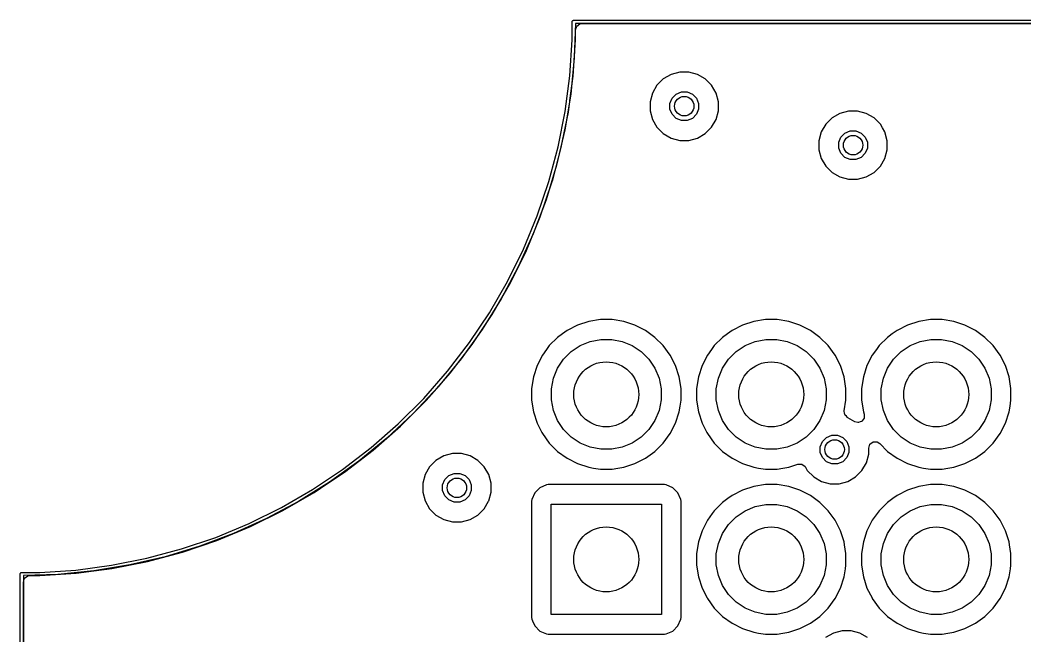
# Model space of a CAD drawing. Extents: x 89 to 178, y -115 to -57.
# Drawn here: x 88.97 to 104.45, y -66.45 to -56.97 of the extents above; entities that cross this region are included whole.
import ezdxf

# ---------------------------------------------------------------- set-up
doc = ezdxf.new("R2010")
doc.units = 0
doc.layers.add('BLACK', color=7, linetype='CONTINUOUS')

msp = doc.modelspace()

# ---------------------------------------------------------------- linework, layer by layer
at = {"layer": 'BLACK', "linetype": 'CONTINUOUS'}
for p, q in [((97.475, -57), (97.476903, -56.994143)), ((97.475, -57.277443), (97.475, -57)), ((97.476903, -56.990433), (97.478689, -56.988646)), ((97.476903, -56.994143), (97.476903, -56.990433)), ((97.478689, -56.988646), (97.479775, -56.985305)), ((97.479775, -56.985305), (97.488023, -56.979312)), ((97.488023, -56.979312), (97.490433, -56.976903)), ((97.490433, -56.976903), (97.491682, -56.976654)), ((97.491682, -56.976654), (97.492275, -56.976224)), ((97.492275, -56.976224), (97.493847, -56.976224)), ((97.493847, -56.976224), (97.5, -56.975)), ((97.5, -56.975), (169.5, -56.975)), ((97.524182, -57.025), (97.506747, -57.557562)), ((169.47582, -57.025), (97.524182, -57.025)), ((97.5255, -57.1245), (97.544407, -57.066309)), ((97.544407, -57.066309), (97.593907, -57.030345)), ((97.593907, -57.030345), (97.6245, -57.0255)), ((97.6245, -57.0255), (137.901, -57.0255)), ((97.5255, -57.279096), (97.5255, -57.1245)), ((97.438709, -57.83114), (97.475, -57.277443)), ((97.488992, -57.836093), (97.5255, -57.279096)), ((97.506747, -57.557562), (97.452067, -58.112736)), ((97.366282, -58.381279), (97.438709, -57.83114)), ((97.439582, -58.211406), (97.488991, -57.836104)), ((97.488991, -57.836098), (97.488992, -57.836093)), ((97.488991, -57.836104), (97.488991, -57.836098)), ((98.997164, -57.810312), (98.877335, -57.879495)), ((99.130817, -57.7745), (98.997164, -57.810312)), ((99.269183, -57.7745), (99.130817, -57.7745)), ((99.402836, -57.810312), (99.269183, -57.7745)), ((99.522665, -57.879495), (99.402836, -57.810312)), ((98.779495, -57.977335), (98.710312, -58.097164)), ((98.877335, -57.879495), (98.779495, -57.977335)), ((99.620505, -57.977335), (99.522665, -57.879495)), ((99.689688, -58.097164), (99.620505, -57.977335)), ((97.452067, -58.112736), (97.361195, -58.663145)), ((98.710312, -58.097164), (98.6745, -58.230817)), ((99.012919, -58.174997), (99.074997, -58.112919)), ((99.074997, -58.112919), (99.156105, -58.079323)), ((99.156105, -58.079323), (99.243895, -58.079323)), ((99.243895, -58.079323), (99.325003, -58.112919)), ((99.325003, -58.112919), (99.387081, -58.174997)), ((99.7255, -58.230817), (99.689688, -58.097164)), ((97.416134, -58.389509), (97.427361, -58.304228)), ((97.427361, -58.304228), (97.437026, -58.230817)), ((97.437026, -58.230817), (97.439582, -58.211406)), ((98.6745, -58.230817), (98.6745, -58.369183)), ((98.979323, -58.256105), (99.012919, -58.174997)), ((98.979323, -58.343895), (98.979323, -58.256105)), ((99.387081, -58.174997), (99.420677, -58.256105)), ((99.420677, -58.256105), (99.420677, -58.343895)), ((99.7255, -58.369183), (99.7255, -58.230817)), ((97.258029, -58.925502), (97.366282, -58.381279)), ((97.328352, -58.830817), (97.416134, -58.389509)), ((98.6745, -58.369183), (98.710312, -58.502836)), ((99.012919, -58.425003), (98.979323, -58.343895)), ((99.074997, -58.487081), (99.012919, -58.425003)), ((99.387081, -58.425003), (99.325003, -58.487081)), ((99.420677, -58.343895), (99.387081, -58.425003)), ((99.689688, -58.502836), (99.7255, -58.369183)), ((101.597164, -58.410312), (101.477335, -58.479495)), ((101.730817, -58.3745), (101.597164, -58.410312)), ((101.869183, -58.3745), (101.730817, -58.3745)), ((102.002836, -58.410312), (101.869183, -58.3745)), ((102.122665, -58.479495), (102.002836, -58.410312)), ((98.710312, -58.502836), (98.779495, -58.622665)), ((98.779495, -58.622665), (98.877335, -58.720505)), ((99.156105, -58.520677), (99.074997, -58.487081)), ((99.243895, -58.520677), (99.156105, -58.520677)), ((99.325003, -58.487081), (99.243895, -58.520677)), ((99.522665, -58.720505), (99.620505, -58.622665)), ((99.620505, -58.622665), (99.689688, -58.502836)), ((101.379495, -58.577335), (101.310312, -58.697164)), ((101.477335, -58.479495), (101.379495, -58.577335)), ((102.220505, -58.577335), (102.122665, -58.479495)), ((102.251383, -58.630817), (102.220505, -58.577335)), ((102.289688, -58.697164), (102.251383, -58.630817)), ((97.361195, -58.663145), (97.234518, -59.206432)), ((98.877335, -58.720505), (98.997164, -58.789688)), ((99.402836, -58.789688), (99.522665, -58.720505)), ((101.310312, -58.697164), (101.2745, -58.830817)), ((101.579323, -58.856105), (101.612919, -58.774997)), ((101.612919, -58.774997), (101.674997, -58.712919)), ((101.674997, -58.712919), (101.756105, -58.679323)), ((101.756105, -58.679323), (101.843895, -58.679323)), ((101.843895, -58.679323), (101.925003, -58.712919)), ((101.925003, -58.712919), (101.987081, -58.774997)), ((101.987081, -58.774997), (102.020677, -58.856105)), ((102.3255, -58.830817), (102.289688, -58.697164)), ((97.114414, -59.461481), (97.258029, -58.925502)), ((97.174911, -59.430817), (97.307236, -58.936976)), ((97.307236, -58.936976), (97.328352, -58.830817)), ((98.997164, -58.789688), (99.130817, -58.8255)), ((99.130817, -58.8255), (99.130819, -58.8255)), ((99.130819, -58.8255), (99.269181, -58.8255)), ((99.269181, -58.8255), (99.269183, -58.8255)), ((99.269183, -58.8255), (99.402836, -58.789688)), ((101.2745, -58.830817), (101.2745, -58.969183)), ((101.579323, -58.943895), (101.579323, -58.856105)), ((102.020677, -58.856105), (102.020677, -58.943895)), ((102.3255, -58.969183), (102.3255, -58.830817)), ((101.2745, -58.969183), (101.310312, -59.102836)), ((101.612919, -59.025003), (101.579323, -58.943895)), ((101.674997, -59.087081), (101.612919, -59.025003)), ((101.756105, -59.120677), (101.674997, -59.087081)), ((101.925003, -59.087081), (101.843895, -59.120677)), ((101.987081, -59.025003), (101.925003, -59.087081)), ((102.020677, -58.943895), (101.987081, -59.025003)), ((102.289688, -59.102836), (102.3255, -58.969183)), ((97.234518, -59.206432), (97.072579, -59.740271)), ((101.310312, -59.102836), (101.379495, -59.222665)), ((101.379495, -59.222665), (101.477335, -59.320505)), ((101.843895, -59.120677), (101.756105, -59.120677)), ((102.122665, -59.320505), (102.220505, -59.222665)), ((102.220505, -59.222665), (102.289688, -59.102836)), ((101.477335, -59.320505), (101.597164, -59.389688)), ((101.597164, -59.389688), (101.730817, -59.4255)), ((101.869183, -59.4255), (102.002836, -59.389688)), ((102.002836, -59.389688), (102.122665, -59.320505)), ((96.936052, -59.986918), (97.114414, -59.461481)), ((96.98334, -60.004717), (97.162765, -59.476148)), ((97.162765, -59.476148), (97.174911, -59.430817)), ((101.730817, -59.4255), (101.730819, -59.4255)), ((101.730819, -59.4255), (101.869181, -59.4255)), ((101.869181, -59.4255), (101.869183, -59.4255)), ((97.072579, -59.740271), (96.876073, -60.262376)), ((96.723706, -60.499566), (96.936052, -59.986918)), ((96.769729, -60.520419), (96.98334, -60.004717)), ((96.876073, -60.262376), (96.64584, -60.770511)), ((96.478287, -60.997227), (96.723706, -60.499566)), ((96.522847, -61.021046), (96.769729, -60.520419)), ((96.64584, -60.770511), (96.382867, -61.2625)), ((96.200844, -61.477772), (96.478287, -60.997227)), ((96.243752, -61.504454), (96.522847, -61.021046)), ((96.382867, -61.2625), (96.088278, -61.736236)), ((95.892566, -61.939143), (96.200844, -61.477772)), ((95.933637, -61.968574), (96.243752, -61.504454)), ((97.558362, -61.668788), (97.397008, -61.751002)), ((97.730593, -61.612828), (97.558362, -61.668788)), ((97.909451, -61.5845), (97.730593, -61.612828)), ((97.909454, -61.5845), (97.909451, -61.5845)), ((98.090546, -61.5845), (97.909454, -61.5845)), ((98.090549, -61.5845), (98.090546, -61.5845)), ((98.269406, -61.612828), (98.090549, -61.5845)), ((98.441637, -61.668788), (98.269406, -61.612828)), ((98.602991, -61.751002), (98.441637, -61.668788)), ((100.098362, -61.668788), (99.937008, -61.751002)), ((100.270593, -61.612828), (100.098362, -61.668788)), ((100.449451, -61.5845), (100.270593, -61.612828)), ((100.449454, -61.5845), (100.449451, -61.5845)), ((100.630546, -61.5845), (100.449454, -61.5845)), ((100.630549, -61.5845), (100.630546, -61.5845)), ((100.809406, -61.612828), (100.630549, -61.5845)), ((100.981637, -61.668788), (100.809406, -61.612828)), ((101.142991, -61.751002), (100.981637, -61.668788)), ((102.638362, -61.668788), (102.477008, -61.751002)), ((102.810593, -61.612828), (102.638362, -61.668788)), ((102.989451, -61.5845), (102.810593, -61.612828)), ((102.989454, -61.5845), (102.989451, -61.5845)), ((103.170546, -61.5845), (102.989454, -61.5845)), ((103.170549, -61.5845), (103.170546, -61.5845)), ((103.349406, -61.612828), (103.170549, -61.5845)), ((103.521637, -61.668788), (103.349406, -61.612828)), ((103.682991, -61.751002), (103.521637, -61.668788)), ((96.088278, -61.736236), (95.763337, -62.189691)), ((97.250499, -61.857447), (97.122447, -61.985499)), ((97.323752, -61.804225), (97.250499, -61.857447)), ((97.397008, -61.751002), (97.323752, -61.804225)), ((98.602993, -61.751003), (98.602991, -61.751002)), ((98.602994, -61.751004), (98.602993, -61.751003)), ((98.749501, -61.857447), (98.602994, -61.751004)), ((98.877553, -61.985499), (98.749501, -61.857447)), ((99.790499, -61.857447), (99.662447, -61.985499)), ((99.863752, -61.804225), (99.790499, -61.857447)), ((99.937008, -61.751002), (99.863752, -61.804225)), ((101.142993, -61.751003), (101.142991, -61.751002)), ((101.142994, -61.751004), (101.142993, -61.751003)), ((101.289501, -61.857447), (101.142994, -61.751004)), ((101.417553, -61.985499), (101.289501, -61.857447)), ((102.330499, -61.857447), (102.202447, -61.985499)), ((102.403752, -61.804225), (102.330499, -61.857447)), ((102.477008, -61.751002), (102.403752, -61.804225)), ((103.682993, -61.751003), (103.682991, -61.751002)), ((103.682994, -61.751004), (103.682993, -61.751003)), ((103.829501, -61.857447), (103.682994, -61.751004)), ((103.957553, -61.985499), (103.829501, -61.857447)), ((95.554773, -62.379363), (95.892566, -61.939143)), ((95.593831, -62.411417), (95.933637, -61.968574)), ((97.122447, -61.985499), (97.077833, -62.046905)), ((97.460766, -62.077941), (97.599313, -61.985367)), ((97.599313, -61.985367), (97.753258, -61.921601)), ((97.753258, -61.921601), (97.916685, -61.889093)), ((97.916685, -61.889093), (98.083315, -61.889093)), ((98.083315, -61.889093), (98.246742, -61.921601)), ((98.246742, -61.921601), (98.400687, -61.985367)), ((98.400687, -61.985367), (98.539234, -62.077941)), ((98.983996, -62.132006), (98.877553, -61.985499)), ((99.662447, -61.985499), (99.617833, -62.046905)), ((100.000766, -62.077941), (100.139313, -61.985367)), ((100.139313, -61.985367), (100.293258, -61.921601)), ((100.293258, -61.921601), (100.456685, -61.889093)), ((100.456685, -61.889093), (100.623315, -61.889093)), ((100.623315, -61.889093), (100.786742, -61.921601)), ((100.786742, -61.921601), (100.940687, -61.985367)), ((100.940687, -61.985367), (101.079234, -62.077941)), ((101.523996, -62.132006), (101.417553, -61.985499)), ((102.202447, -61.985499), (102.157833, -62.046905)), ((102.540766, -62.077941), (102.679313, -61.985367)), ((102.679313, -61.985367), (102.833258, -61.921601)), ((102.833258, -61.921601), (102.996685, -61.889093)), ((102.996685, -61.889093), (103.163315, -61.889093)), ((103.163315, -61.889093), (103.326742, -61.921601)), ((103.326742, -61.921601), (103.480687, -61.985367)), ((103.480687, -61.985367), (103.619234, -62.077941)), ((104.063996, -62.132006), (103.957553, -61.985499)), ((95.763337, -62.189691), (95.409434, -62.620923)), ((97.016002, -62.132008), (96.933788, -62.293362)), ((97.077833, -62.046905), (97.016002, -62.132008)), ((97.342941, -62.195766), (97.460766, -62.077941)), ((98.539234, -62.077941), (98.657059, -62.195766)), ((99.066211, -62.293361), (98.983996, -62.132006)), ((99.556002, -62.132008), (99.473788, -62.293362)), ((99.617833, -62.046905), (99.556002, -62.132008)), ((99.882941, -62.195766), (100.000766, -62.077941)), ((101.079234, -62.077941), (101.197059, -62.195766)), ((101.606211, -62.293361), (101.523996, -62.132006)), ((102.096002, -62.132008), (102.013788, -62.293362)), ((102.157833, -62.046905), (102.096002, -62.132008)), ((102.422941, -62.195766), (102.540766, -62.077941)), ((103.619234, -62.077941), (103.737059, -62.195766)), ((104.146211, -62.293361), (104.063996, -62.132006)), ((96.933788, -62.293362), (96.877828, -62.465593)), ((97.186601, -62.488258), (97.250367, -62.334313)), ((97.250367, -62.334313), (97.342941, -62.195766)), ((98.657059, -62.195766), (98.749633, -62.334313)), ((98.749633, -62.334313), (98.813399, -62.488258)), ((99.122171, -62.465591), (99.066211, -62.293361)), ((99.473788, -62.293362), (99.417828, -62.465593)), ((99.726601, -62.488258), (99.790367, -62.334313)), ((99.790367, -62.334313), (99.882941, -62.195766)), ((101.197059, -62.195766), (101.289633, -62.334313)), ((101.289633, -62.334313), (101.353399, -62.488258)), ((101.662171, -62.465591), (101.606211, -62.293361)), ((102.013788, -62.293362), (101.957828, -62.465593)), ((102.266601, -62.488258), (102.330367, -62.334313)), ((102.330367, -62.334313), (102.422941, -62.195766)), ((103.737059, -62.195766), (103.829633, -62.334313)), ((103.829633, -62.334313), (103.893399, -62.488258)), ((104.202171, -62.465591), (104.146211, -62.293361)), ((95.188912, -62.796548), (95.554773, -62.379363)), ((95.389466, -62.64445), (95.593831, -62.411417)), ((96.877828, -62.465593), (96.8495, -62.64445)), ((97.154093, -62.651685), (97.186601, -62.488258)), ((98.813399, -62.488258), (98.845907, -62.651685)), ((99.122171, -62.465593), (99.122171, -62.465591)), ((99.1505, -62.64445), (99.122171, -62.465593)), ((99.417828, -62.465593), (99.3895, -62.64445)), ((99.694093, -62.651685), (99.726601, -62.488258)), ((101.353399, -62.488258), (101.385907, -62.651685)), ((101.662171, -62.465593), (101.662171, -62.465591)), ((101.6905, -62.64445), (101.662171, -62.465593)), ((101.957828, -62.465593), (101.9295, -62.64445)), ((102.234093, -62.651685), (102.266601, -62.488258)), ((103.893399, -62.488258), (103.925907, -62.651685)), ((104.202171, -62.465593), (104.202171, -62.465591)), ((104.2305, -62.64445), (104.202171, -62.465593)), ((95.409434, -62.620923), (95.028085, -63.028085)), ((95.225789, -62.831088), (95.389466, -62.64445)), ((96.8495, -62.64445), (96.8495, -62.825549)), ((97.154093, -62.818315), (97.154093, -62.651685)), ((98.845907, -62.651685), (98.845907, -62.818315)), ((99.1505, -62.825549), (99.1505, -62.64445)), ((99.3895, -62.64445), (99.3895, -62.825549)), ((99.694093, -62.818315), (99.694093, -62.651685)), ((101.385907, -62.651685), (101.385907, -62.818315)), ((101.6905, -62.825548), (101.6905, -62.64445)), ((101.9295, -62.64445), (101.9295, -62.825549)), ((102.234093, -62.818315), (102.234093, -62.651685)), ((103.925907, -62.651685), (103.925907, -62.818315)), ((104.2305, -62.825549), (104.2305, -62.64445)), ((94.796548, -63.188912), (95.188912, -62.796548)), ((94.831088, -63.225789), (95.225789, -62.831088)), ((96.8495, -62.825549), (96.877828, -63.004406)), ((97.186601, -62.981742), (97.154093, -62.818315)), ((98.845907, -62.818315), (98.813399, -62.981742)), ((99.122171, -63.004409), (99.136335, -62.914977)), ((99.136335, -62.914977), (99.1505, -62.825549)), ((99.3895, -62.825549), (99.417828, -63.004406)), ((99.726601, -62.981742), (99.694093, -62.818315)), ((101.385907, -62.818315), (101.353399, -62.981742)), ((101.664444, -62.990056), (101.6905, -62.825548)), ((101.9295, -62.825549), (101.957828, -63.004409)), ((102.266601, -62.981742), (102.234093, -62.818315)), ((103.925907, -62.818315), (103.893399, -62.981742)), ((104.202171, -63.004409), (104.216335, -62.914977)), ((104.216335, -62.914977), (104.2305, -62.825549)), ((95.028085, -63.028085), (94.620923, -63.409434)), ((96.877828, -63.004406), (96.933788, -63.176637)), ((97.250367, -63.135687), (97.186601, -62.981742)), ((98.813399, -62.981742), (98.749633, -63.135687)), ((99.066211, -63.176639), (99.122171, -63.004409)), ((99.417828, -63.004406), (99.473788, -63.176637)), ((99.790367, -63.135687), (99.726601, -62.981742)), ((101.353399, -62.981742), (101.289633, -63.135687)), ((101.663544, -62.997605), (101.664444, -62.990056)), ((101.669225, -63.021452), (101.663544, -62.997605)), ((101.671793, -63.045829), (101.669225, -63.021452)), ((101.676198, -63.050719), (101.671793, -63.045829)), ((101.677724, -63.057124), (101.676198, -63.050719)), ((101.696336, -63.073076), (101.677724, -63.057124)), ((101.712743, -63.09129), (101.696336, -63.073076)), ((101.718443, -63.094579), (101.712743, -63.09129)), ((101.718542, -63.094606), (101.718443, -63.094579)), ((101.825805, -63.156534), (101.718542, -63.094606)), ((101.969458, -63.101391), (101.954384, -63.122137)), ((101.957828, -63.004409), (101.969459, -63.040206)), ((101.969459, -63.040206), (101.969458, -63.065854)), ((101.969458, -63.065854), (101.972145, -63.09136)), ((101.972145, -63.09136), (101.969458, -63.096016)), ((101.969458, -63.096016), (101.969458, -63.101391)), ((102.330367, -63.135687), (102.266601, -62.981742)), ((103.893399, -62.981742), (103.829633, -63.135687)), ((104.146211, -63.176639), (104.202171, -63.004409)), ((94.379363, -63.554773), (94.796548, -63.188912)), ((94.411417, -63.593831), (94.831088, -63.225789)), ((96.933788, -63.176637), (97.006812, -63.319955)), ((97.342941, -63.274234), (97.250367, -63.135687)), ((98.749633, -63.135687), (98.657059, -63.274234)), ((98.983996, -63.337994), (99.066211, -63.176639)), ((99.473788, -63.176637), (99.546812, -63.319955)), ((99.882941, -63.274234), (99.790367, -63.135687)), ((101.289633, -63.135687), (101.197059, -63.274234)), ((101.825822, -63.156544), (101.825805, -63.156534)), ((101.875302, -63.169797), (101.825822, -63.156544)), ((101.880416, -63.168135), (101.875302, -63.169797)), ((101.885673, -63.169252), (101.880416, -63.168135)), ((101.909097, -63.158816), (101.885673, -63.169252)), ((101.933493, -63.150891), (101.909097, -63.158816)), ((101.936653, -63.146541), (101.933493, -63.150891)), ((101.941564, -63.144354), (101.936653, -63.146541)), ((101.954384, -63.122137), (101.941564, -63.144354)), ((102.422941, -63.274234), (102.330367, -63.135687)), ((103.829633, -63.135687), (103.737059, -63.274234)), ((104.063996, -63.337994), (104.146211, -63.176639)), ((94.620923, -63.409434), (94.189691, -63.763337)), ((97.006812, -63.319955), (97.016004, -63.337994)), ((97.016004, -63.337994), (97.122447, -63.484501)), ((97.460766, -63.392059), (97.342941, -63.274234)), ((97.599313, -63.484633), (97.460766, -63.392059)), ((98.539234, -63.392059), (98.400687, -63.484633)), ((98.657059, -63.274234), (98.539234, -63.392059)), ((98.877553, -63.484501), (98.983996, -63.337994)), ((99.546812, -63.319955), (99.556004, -63.337994)), ((99.556004, -63.337994), (99.662447, -63.484501)), ((100.000766, -63.392059), (99.882941, -63.274234)), ((100.139313, -63.484633), (100.000766, -63.392059)), ((101.079234, -63.392059), (100.940687, -63.484633)), ((101.197059, -63.274234), (101.079234, -63.392059)), ((101.328625, -63.459291), (101.390703, -63.397213)), ((101.390703, -63.397213), (101.471811, -63.363617)), ((101.471811, -63.363617), (101.559601, -63.363617)), ((101.559601, -63.363617), (101.640709, -63.397213)), ((101.640709, -63.397213), (101.702787, -63.459291)), ((102.540766, -63.392059), (102.422941, -63.274234)), ((102.679313, -63.484633), (102.540766, -63.392059)), ((103.619234, -63.392059), (103.480687, -63.484633)), ((103.737059, -63.274234), (103.619234, -63.392059)), ((103.957553, -63.484501), (104.063996, -63.337994)), ((93.939143, -63.892566), (94.379363, -63.554773)), ((97.122447, -63.484501), (97.250499, -63.612553)), ((97.753258, -63.548399), (97.599313, -63.484633)), ((97.916685, -63.580907), (97.753258, -63.548399)), ((98.083315, -63.580907), (97.916685, -63.580907)), ((98.246742, -63.548399), (98.083315, -63.580907)), ((98.400687, -63.484633), (98.246742, -63.548399)), ((98.749501, -63.612553), (98.877553, -63.484501)), ((99.662447, -63.484501), (99.790499, -63.612553)), ((100.293258, -63.548399), (100.139313, -63.484633)), ((100.456685, -63.580907), (100.293258, -63.548399)), ((100.623315, -63.580907), (100.456685, -63.580907)), ((100.786742, -63.548399), (100.623315, -63.580907)), ((100.940687, -63.484633), (100.786742, -63.548399)), ((101.295029, -63.540399), (101.328625, -63.459291)), ((101.295029, -63.628189), (101.295029, -63.540399)), ((101.702787, -63.459291), (101.736383, -63.540399)), ((101.736383, -63.540399), (101.736383, -63.628189)), ((102.041206, -63.562267), (102.060113, -63.504076)), ((102.041206, -63.653477), (102.041206, -63.562267)), ((102.060113, -63.504076), (102.109613, -63.468112)), ((102.109613, -63.468112), (102.170799, -63.468112)), ((102.170799, -63.468112), (102.210207, -63.492261)), ((102.210207, -63.492261), (102.330499, -63.612553)), ((102.833258, -63.548399), (102.679313, -63.484633)), ((102.996685, -63.580907), (102.833258, -63.548399)), ((103.163315, -63.580907), (102.996685, -63.580907)), ((103.326742, -63.548399), (103.163315, -63.580907)), ((103.480687, -63.484633), (103.326742, -63.548399)), ((103.829501, -63.612553), (103.957553, -63.484501)), ((93.968574, -63.933637), (94.411417, -63.593831)), ((95.497164, -63.683312), (95.377335, -63.752495)), ((95.630817, -63.6475), (95.497164, -63.683312)), ((95.769183, -63.6475), (95.630817, -63.6475)), ((95.902836, -63.683312), (95.769183, -63.6475)), ((96.022665, -63.752495), (95.902836, -63.683312)), ((97.250499, -63.612553), (97.397006, -63.718996)), ((97.397006, -63.718996), (97.558361, -63.801211)), ((98.441639, -63.801211), (98.602994, -63.718996)), ((98.602994, -63.718996), (98.749501, -63.612553)), ((99.790499, -63.612553), (99.937006, -63.718996)), ((99.937006, -63.718996), (100.098361, -63.801211)), ((101.328625, -63.709297), (101.295029, -63.628189)), ((101.390703, -63.771375), (101.328625, -63.709297)), ((101.702787, -63.709297), (101.640709, -63.771375)), ((101.736383, -63.628189), (101.702787, -63.709297)), ((102.005394, -63.78713), (102.041206, -63.653477)), ((102.330499, -63.612553), (102.477006, -63.718996)), ((102.477006, -63.718996), (102.638361, -63.801211)), ((103.521639, -63.801211), (103.682994, -63.718996)), ((103.682994, -63.718996), (103.829501, -63.612553)), ((94.189691, -63.763337), (93.736236, -64.088278)), ((95.279495, -63.850335), (95.210312, -63.970164)), ((95.377335, -63.752495), (95.279495, -63.850335)), ((96.120505, -63.850335), (96.022665, -63.752495)), ((96.189688, -63.970164), (96.120505, -63.850335)), ((97.558361, -63.801211), (97.730591, -63.857171)), ((97.730591, -63.857171), (97.802136, -63.868502)), ((97.802136, -63.868502), (97.909451, -63.8855)), ((97.909451, -63.8855), (97.909454, -63.8855)), ((97.909454, -63.8855), (98.090549, -63.8855)), ((98.090549, -63.8855), (98.179977, -63.871335)), ((98.179977, -63.871335), (98.269409, -63.857171)), ((98.269409, -63.857171), (98.441639, -63.801211)), ((100.098361, -63.801211), (100.270591, -63.857171)), ((100.270591, -63.857171), (100.342136, -63.868502)), ((100.342136, -63.868502), (100.449451, -63.8855)), ((100.449451, -63.8855), (100.449454, -63.8855)), ((100.449454, -63.8855), (100.630549, -63.8855)), ((100.630549, -63.8855), (100.719977, -63.871335)), ((100.719977, -63.871335), (100.809409, -63.857171)), ((100.809409, -63.857171), (100.949609, -63.811618)), ((100.949609, -63.811618), (101.010794, -63.811619)), ((101.010794, -63.811619), (101.060294, -63.847583)), ((101.060294, -63.847583), (101.065937, -63.856273)), ((101.065937, -63.856273), (101.095199, -63.906956)), ((101.471811, -63.804971), (101.390703, -63.771375)), ((101.559601, -63.804971), (101.471811, -63.804971)), ((101.640709, -63.771375), (101.559601, -63.804971)), ((101.936211, -63.906959), (102.005394, -63.78713)), ((102.638361, -63.801211), (102.810591, -63.857171)), ((102.810591, -63.857171), (102.882136, -63.868502)), ((102.882136, -63.868502), (102.989451, -63.8855)), ((102.989451, -63.8855), (102.989454, -63.8855)), ((102.989454, -63.8855), (103.170549, -63.8855)), ((103.170549, -63.8855), (103.259977, -63.871335)), ((103.259977, -63.871335), (103.349409, -63.857171)), ((103.349409, -63.857171), (103.521639, -63.801211)), ((93.477772, -64.200844), (93.939143, -63.892566)), ((93.713882, -64.103817), (93.968574, -63.933637)), ((95.210312, -63.970164), (95.1745, -64.103817)), ((95.512919, -64.047997), (95.574997, -63.985919)), ((95.574997, -63.985919), (95.656105, -63.952323)), ((95.656105, -63.952323), (95.743895, -63.952323)), ((95.743895, -63.952323), (95.825003, -63.985919)), ((95.825003, -63.985919), (95.887081, -64.047997)), ((96.2255, -64.103817), (96.189688, -63.970164)), ((101.095199, -63.906956), (101.095201, -63.906959)), ((101.095201, -63.906959), (101.193041, -64.004799)), ((101.193041, -64.004799), (101.31287, -64.073982)), ((101.718542, -64.073982), (101.838371, -64.004799)), ((101.838371, -64.004799), (101.936211, -63.906959)), ((92.997227, -64.478287), (93.477772, -64.200844)), ((93.736236, -64.088278), (93.2625, -64.382867)), ((93.504454, -64.243752), (93.713882, -64.103817)), ((95.1745, -64.103817), (95.1745, -64.242183)), ((95.479323, -64.129105), (95.512919, -64.047997)), ((95.479323, -64.216895), (95.479323, -64.129105)), ((95.887081, -64.047997), (95.920677, -64.129105)), ((95.920677, -64.129105), (95.920677, -64.216895)), ((96.2255, -64.242183), (96.2255, -64.103817)), ((96.977235, -64.172794), (96.897794, -64.252235)), ((97.080009, -64.127414), (96.977235, -64.172794)), ((97.105136, -64.124501), (97.080009, -64.127414)), ((97.105139, -64.1245), (97.105136, -64.124501)), ((98.894868, -64.1245), (97.105139, -64.1245)), ((98.919988, -64.127414), (98.894868, -64.1245)), ((98.91999, -64.127414), (98.919988, -64.127414)), ((98.919991, -64.127415), (98.91999, -64.127414)), ((99.022765, -64.172794), (98.919991, -64.127415)), ((99.102206, -64.252235), (99.022765, -64.172794)), ((100.270593, -64.152828), (100.098362, -64.208788)), ((100.449451, -64.1245), (100.270593, -64.152828)), ((100.449454, -64.1245), (100.449451, -64.1245)), ((100.630546, -64.1245), (100.449454, -64.1245)), ((100.630549, -64.1245), (100.630546, -64.1245)), ((100.809406, -64.152828), (100.630549, -64.1245)), ((100.981637, -64.208788), (100.809406, -64.152828)), ((101.31287, -64.073982), (101.446523, -64.109794)), ((101.446523, -64.109794), (101.446525, -64.109794)), ((101.446525, -64.109794), (101.584887, -64.109794)), ((101.584887, -64.109794), (101.584889, -64.109794)), ((101.584889, -64.109794), (101.718542, -64.073982)), ((102.810593, -64.152828), (102.638362, -64.208788)), ((102.989451, -64.1245), (102.810593, -64.152828)), ((102.989454, -64.1245), (102.989451, -64.1245)), ((103.170546, -64.1245), (102.989454, -64.1245)), ((103.170549, -64.1245), (103.170546, -64.1245)), ((103.349406, -64.152828), (103.170549, -64.1245)), ((103.521637, -64.208788), (103.349406, -64.152828)), ((93.021046, -64.522847), (93.504454, -64.243752)), ((95.1745, -64.242183), (95.210312, -64.375836)), ((95.512919, -64.298003), (95.479323, -64.216895)), ((95.574997, -64.360081), (95.512919, -64.298003)), ((95.887081, -64.298003), (95.825003, -64.360081)), ((95.920677, -64.216895), (95.887081, -64.298003)), ((96.189688, -64.375836), (96.2255, -64.242183)), ((96.852414, -64.355011), (96.8495, -64.38013)), ((96.897794, -64.252235), (96.852414, -64.355011)), ((99.147585, -64.355009), (99.102206, -64.252235)), ((99.150499, -64.380136), (99.147585, -64.355009)), ((99.870763, -64.339132), (99.790499, -64.397447)), ((99.937008, -64.291002), (99.870763, -64.339132)), ((100.098362, -64.208788), (99.937008, -64.291002)), ((101.142991, -64.291002), (100.981637, -64.208788)), ((101.142993, -64.291003), (101.142991, -64.291002)), ((101.142994, -64.291004), (101.142993, -64.291003)), ((101.289501, -64.397447), (101.142994, -64.291004)), ((102.410763, -64.339132), (102.330499, -64.397447)), ((102.477008, -64.291002), (102.410763, -64.339132)), ((102.638362, -64.208788), (102.477008, -64.291002)), ((103.682991, -64.291002), (103.521637, -64.208788)), ((103.682993, -64.291003), (103.682991, -64.291002)), ((103.682994, -64.291004), (103.682993, -64.291003)), ((103.829501, -64.397447), (103.682994, -64.291004)), ((92.499566, -64.723706), (92.997227, -64.478287)), ((93.2625, -64.382867), (92.770511, -64.64584)), ((95.210312, -64.375836), (95.279495, -64.495665)), ((95.279495, -64.495665), (95.377335, -64.593505)), ((95.656105, -64.393677), (95.574997, -64.360081)), ((95.743895, -64.393677), (95.656105, -64.393677)), ((95.825003, -64.360081), (95.743895, -64.393677)), ((96.022665, -64.593505), (96.120505, -64.495665)), ((96.120505, -64.495665), (96.187209, -64.38013)), ((96.187209, -64.38013), (96.189688, -64.375836)), ((96.8495, -64.38013), (96.8495, -66.16986)), ((97.15, -66.125), (97.15, -64.425)), ((97.15, -64.425), (98.85, -64.425)), ((98.85, -64.425), (98.85, -66.125)), ((99.150499, -65.18445), (99.150499, -64.380136)), ((99.790499, -64.397447), (99.662447, -64.525499)), ((100.139313, -64.525367), (100.293258, -64.461601)), ((100.293258, -64.461601), (100.456685, -64.429093)), ((100.456685, -64.429093), (100.623315, -64.429093)), ((100.623315, -64.429093), (100.786742, -64.461601)), ((100.786742, -64.461601), (100.940687, -64.525367)), ((101.417553, -64.525499), (101.289501, -64.397447)), ((102.330499, -64.397447), (102.202447, -64.525499)), ((102.679313, -64.525367), (102.833258, -64.461601)), ((102.833258, -64.461601), (102.996685, -64.429093)), ((102.996685, -64.429093), (103.163315, -64.429093)), ((103.163315, -64.429093), (103.326742, -64.461601)), ((103.326742, -64.461601), (103.480687, -64.525367)), ((103.957553, -64.525499), (103.829501, -64.397447)), ((92.770511, -64.64584), (92.262376, -64.876073)), ((92.520419, -64.769729), (93.021046, -64.522847)), ((95.377335, -64.593505), (95.497164, -64.662688)), ((95.497164, -64.662688), (95.630817, -64.6985)), ((95.769183, -64.6985), (95.902836, -64.662688)), ((95.902836, -64.662688), (96.022665, -64.593505)), ((99.630709, -64.569183), (99.556002, -64.672008)), ((99.662447, -64.525499), (99.630709, -64.569183)), ((99.882941, -64.735766), (100.000766, -64.617941)), ((100.000766, -64.617941), (100.139313, -64.525367)), ((100.940687, -64.525367), (101.079234, -64.617941)), ((101.079234, -64.617941), (101.197059, -64.735766)), ((101.523996, -64.672006), (101.417553, -64.525499)), ((102.170709, -64.569183), (102.096002, -64.672008)), ((102.202447, -64.525499), (102.170709, -64.569183)), ((102.422941, -64.735766), (102.540766, -64.617941)), ((102.540766, -64.617941), (102.679313, -64.525367)), ((103.480687, -64.525367), (103.619234, -64.617941)), ((103.619234, -64.617941), (103.737059, -64.735766)), ((104.063996, -64.672006), (103.957553, -64.525499)), ((91.986918, -64.936052), (92.499566, -64.723706)), ((92.004717, -64.98334), (92.520419, -64.769729)), ((95.630817, -64.6985), (95.630819, -64.6985)), ((95.630819, -64.6985), (95.769181, -64.6985)), ((95.769181, -64.6985), (95.769183, -64.6985)), ((99.556002, -64.672008), (99.473788, -64.833362)), ((99.790367, -64.874313), (99.882941, -64.735766)), ((101.197059, -64.735766), (101.289633, -64.874313)), ((101.606211, -64.833361), (101.523996, -64.672006)), ((102.096002, -64.672008), (102.013788, -64.833362)), ((102.330367, -64.874313), (102.422941, -64.735766)), ((103.737059, -64.735766), (103.829633, -64.874313)), ((104.146211, -64.833361), (104.063996, -64.672006)), ((91.461481, -65.114414), (91.986918, -64.936052)), ((92.262376, -64.876073), (91.740271, -65.072579)), ((99.473788, -64.833362), (99.417828, -65.005593)), ((99.726601, -65.028258), (99.790367, -64.874313)), ((101.289633, -64.874313), (101.353399, -65.028258)), ((101.662171, -65.005591), (101.606211, -64.833361)), ((102.013788, -64.833362), (101.957828, -65.005593)), ((102.266601, -65.028258), (102.330367, -64.874313)), ((103.829633, -64.874313), (103.893399, -65.028258)), ((104.202171, -65.005591), (104.146211, -64.833361)), ((90.925502, -65.258029), (91.461481, -65.114414)), ((91.740271, -65.072579), (91.206432, -65.234518)), ((91.476148, -65.162765), (92.004717, -64.98334)), ((99.417828, -65.005593), (99.3895, -65.18445)), ((99.694093, -65.191685), (99.726601, -65.028258)), ((101.353399, -65.028258), (101.385907, -65.191685)), ((101.669711, -65.053199), (101.662171, -65.005591)), ((101.6905, -65.18445), (101.669711, -65.053199)), ((101.957828, -65.005593), (101.9295, -65.18445)), ((102.234093, -65.191685), (102.266601, -65.028258)), ((103.893399, -65.028258), (103.925907, -65.191685)), ((104.209711, -65.053199), (104.202171, -65.005591)), ((104.2305, -65.18445), (104.209711, -65.053199)), ((90.381279, -65.366282), (90.925502, -65.258029)), ((91.206432, -65.234518), (90.663145, -65.361195)), ((90.936976, -65.307236), (91.476148, -65.162765)), ((99.1505, -66.169865), (99.150499, -65.18445)), ((99.3895, -65.18445), (99.3895, -65.365549)), ((99.694093, -65.358315), (99.694093, -65.191685)), ((101.385907, -65.191685), (101.385907, -65.358315)), ((101.6905, -65.365549), (101.6905, -65.18445)), ((101.9295, -65.18445), (101.9295, -65.365549)), ((102.234093, -65.358315), (102.234093, -65.191685)), ((103.925907, -65.191685), (103.925907, -65.358315)), ((104.2305, -65.365549), (104.2305, -65.18445)), ((89.83114, -65.438709), (90.381279, -65.366282)), ((90.663145, -65.361195), (90.112736, -65.452067)), ((90.112801, -65.452563), (90.389509, -65.416134)), ((90.389509, -65.416134), (90.936976, -65.307236)), ((99.3895, -65.365549), (99.417828, -65.544406)), ((99.726601, -65.521742), (99.694093, -65.358315)), ((101.385907, -65.358315), (101.353399, -65.521742)), ((101.662171, -65.544409), (101.681453, -65.422665)), ((101.681453, -65.422665), (101.6905, -65.365549)), ((101.9295, -65.365549), (101.957828, -65.544406)), ((102.266601, -65.521742), (102.234093, -65.358315)), ((103.925907, -65.358315), (103.893399, -65.521742)), ((104.202171, -65.544409), (104.221453, -65.422665)), ((104.221453, -65.422665), (104.2305, -65.365549)), ((88.975, -65.5), (88.976224, -65.493846)), ((88.975, -106.5), (88.975, -65.5)), ((88.976224, -65.492275), (88.976654, -65.491682)), ((88.976224, -65.493846), (88.976224, -65.492275)), ((88.976654, -65.491682), (88.976903, -65.490433)), ((88.976903, -65.490433), (88.979312, -65.488023)), ((88.979312, -65.488023), (88.985305, -65.479775)), ((88.985305, -65.479775), (88.988646, -65.478689)), ((88.988646, -65.478689), (88.990433, -65.476903)), ((88.990433, -65.476903), (88.994144, -65.476903)), ((88.994144, -65.476903), (89, -65.475)), ((89, -65.475), (89.277443, -65.475)), ((89.557562, -65.506747), (89.025, -65.524181)), ((89.025, -65.524181), (89.025, -106.475818)), ((89.0255, -65.6245), (89.044407, -65.566309)), ((89.044407, -65.566309), (89.093907, -65.530345)), ((89.093907, -65.530345), (89.1245, -65.5255)), ((89.1245, -65.5255), (89.279096, -65.5255)), ((89.277443, -65.475), (89.83114, -65.438709)), ((89.279096, -65.5255), (89.836093, -65.488992)), ((90.112736, -65.452067), (89.557562, -65.506747)), ((89.836093, -65.488992), (89.836101, -65.488991)), ((89.836101, -65.488991), (89.836104, -65.488991)), ((89.836104, -65.488991), (90.112801, -65.452563)), ((99.417828, -65.544406), (99.473788, -65.716637)), ((99.790367, -65.675687), (99.726601, -65.521742)), ((101.353399, -65.521742), (101.289633, -65.675687)), ((101.606211, -65.716639), (101.662171, -65.544409)), ((101.957828, -65.544406), (102.013788, -65.716637)), ((102.330367, -65.675687), (102.266601, -65.521742)), ((103.893399, -65.521742), (103.829633, -65.675687)), ((104.146211, -65.716639), (104.202171, -65.544409)), ((89.0255, -66.830817), (89.0255, -65.6245)), ((99.473788, -65.716637), (99.551514, -65.869183)), ((99.882941, -65.814234), (99.790367, -65.675687)), ((101.289633, -65.675687), (101.197059, -65.814234)), ((101.523996, -65.877994), (101.606211, -65.716639)), ((102.013788, -65.716637), (102.091514, -65.869183)), ((102.422941, -65.814234), (102.330367, -65.675687)), ((103.829633, -65.675687), (103.737059, -65.814234)), ((104.063996, -65.877994), (104.146211, -65.716639)), ((99.551514, -65.869183), (99.556004, -65.877994)), ((99.556004, -65.877994), (99.662447, -66.024501)), ((100.000766, -65.932059), (99.882941, -65.814234)), ((101.197059, -65.814234), (101.079234, -65.932059)), ((101.417553, -66.024501), (101.523996, -65.877994)), ((102.091514, -65.869183), (102.096004, -65.877994)), ((102.096004, -65.877994), (102.202447, -66.024501)), ((102.540766, -65.932059), (102.422941, -65.814234)), ((103.737059, -65.814234), (103.619234, -65.932059)), ((103.957553, -66.024501), (104.063996, -65.877994)), ((99.662447, -66.024501), (99.790499, -66.152553)), ((100.139313, -66.024633), (100.000766, -65.932059)), ((100.293258, -66.088399), (100.139313, -66.024633)), ((100.940687, -66.024633), (100.786742, -66.088399)), ((101.079234, -65.932059), (100.940687, -66.024633)), ((101.289501, -66.152553), (101.417553, -66.024501)), ((102.202447, -66.024501), (102.330499, -66.152553)), ((102.679313, -66.024633), (102.540766, -65.932059)), ((102.833258, -66.088399), (102.679313, -66.024633)), ((103.480687, -66.024633), (103.326742, -66.088399)), ((103.619234, -65.932059), (103.480687, -66.024633)), ((103.829501, -66.152553), (103.957553, -66.024501)), ((96.8495, -66.16986), (96.849501, -66.169863)), ((96.849501, -66.169863), (96.852414, -66.19499)), ((96.852414, -66.19499), (96.864634, -66.222665)), ((98.85, -66.125), (97.15, -66.125)), ((99.102206, -66.297765), (99.147585, -66.194991)), ((99.147585, -66.194991), (99.1505, -66.169865)), ((99.790499, -66.152553), (99.937006, -66.258996)), ((100.456685, -66.120907), (100.293258, -66.088399)), ((100.623315, -66.120907), (100.456685, -66.120907)), ((100.786742, -66.088399), (100.623315, -66.120907)), ((101.142994, -66.258996), (101.289501, -66.152553)), ((102.330499, -66.152553), (102.477006, -66.258996)), ((102.996685, -66.120907), (102.833258, -66.088399)), ((103.163315, -66.120907), (102.996685, -66.120907)), ((103.326742, -66.088399), (103.163315, -66.120907)), ((103.682994, -66.258996), (103.829501, -66.152553)), ((96.864634, -66.222665), (96.897794, -66.297765)), ((96.897794, -66.297765), (96.977235, -66.377206)), ((99.022765, -66.377206), (99.102206, -66.297765)), ((99.937006, -66.258996), (100.098361, -66.341211)), ((100.098361, -66.341211), (100.270591, -66.397171)), ((100.809409, -66.397171), (100.981639, -66.341211)), ((100.981639, -66.341211), (101.142994, -66.258996)), ((102.477006, -66.258996), (102.638361, -66.341211)), ((102.638361, -66.341211), (102.810591, -66.397171)), ((103.349409, -66.397171), (103.521639, -66.341211)), ((103.521639, -66.341211), (103.682994, -66.258996)), ((96.977235, -66.377206), (97.080009, -66.422585)), ((97.080009, -66.422585), (97.105135, -66.4255)), ((97.105135, -66.4255), (98.894864, -66.425499)), ((98.894864, -66.425499), (98.919991, -66.422585)), ((98.919991, -66.422585), (99.022765, -66.377206)), ((100.270591, -66.397171), (100.342136, -66.408502)), ((100.342136, -66.408502), (100.449451, -66.4255)), ((100.449451, -66.4255), (100.449454, -66.4255)), ((100.449454, -66.4255), (100.630549, -66.4255)), ((100.630549, -66.4255), (100.719977, -66.411335)), ((100.719977, -66.411335), (100.809409, -66.397171)), ((101.497164, -66.410312), (101.377335, -66.479495)), ((101.630817, -66.3745), (101.497164, -66.410312)), ((101.769183, -66.3745), (101.630817, -66.3745)), ((101.902836, -66.410312), (101.769183, -66.3745)), ((102.022665, -66.479495), (101.902836, -66.410312)), ((102.810591, -66.397171), (102.882136, -66.408502)), ((102.882136, -66.408502), (102.989451, -66.4255)), ((102.989451, -66.4255), (102.989454, -66.4255)), ((102.989454, -66.4255), (103.170549, -66.4255)), ((103.170549, -66.4255), (103.259977, -66.411335)), ((103.259977, -66.411335), (103.349409, -66.397171))]:
    msp.add_line(p, q, dxfattribs=at)
at = {"layer": 'BLACK'}
for centre, radius in [((99.2, -58.3), 0.15), ((101.8, -58.9), 0.15), ((98, -62.735), 0.5), ((98, -62.735), 0.5), ((100.54, -62.735), 0.5), ((100.54, -62.735), 0.5), ((103.08, -62.735), 0.5), ((103.08, -62.735), 0.5), ((101.515706, -63.584294), 0.15), ((95.7, -64.173), 0.15), ((98, -65.275), 0.5), ((98, -65.275), 0.5), ((100.54, -65.275), 0.5), ((100.54, -65.275), 0.5), ((103.08, -65.275), 0.5), ((103.08, -65.275), 0.5)]:
    msp.add_circle(centre, radius, dxfattribs=at)
at = {"layer": 'WHITE'}
for centre, radius in [((99.2, -58.3), 0.15), ((101.8, -58.9), 0.15), ((98, -62.735), 0.5), ((100.54, -62.735), 0.5), ((103.08, -62.735), 0.5), ((101.515706, -63.584294), 0.15), ((95.7, -64.173), 0.15), ((98, -65.275), 0.5), ((100.54, -65.275), 0.5), ((103.08, -65.275), 0.5)]:
    msp.add_circle(centre, radius, dxfattribs=at)

doc.saveas('drawing.dxf')
